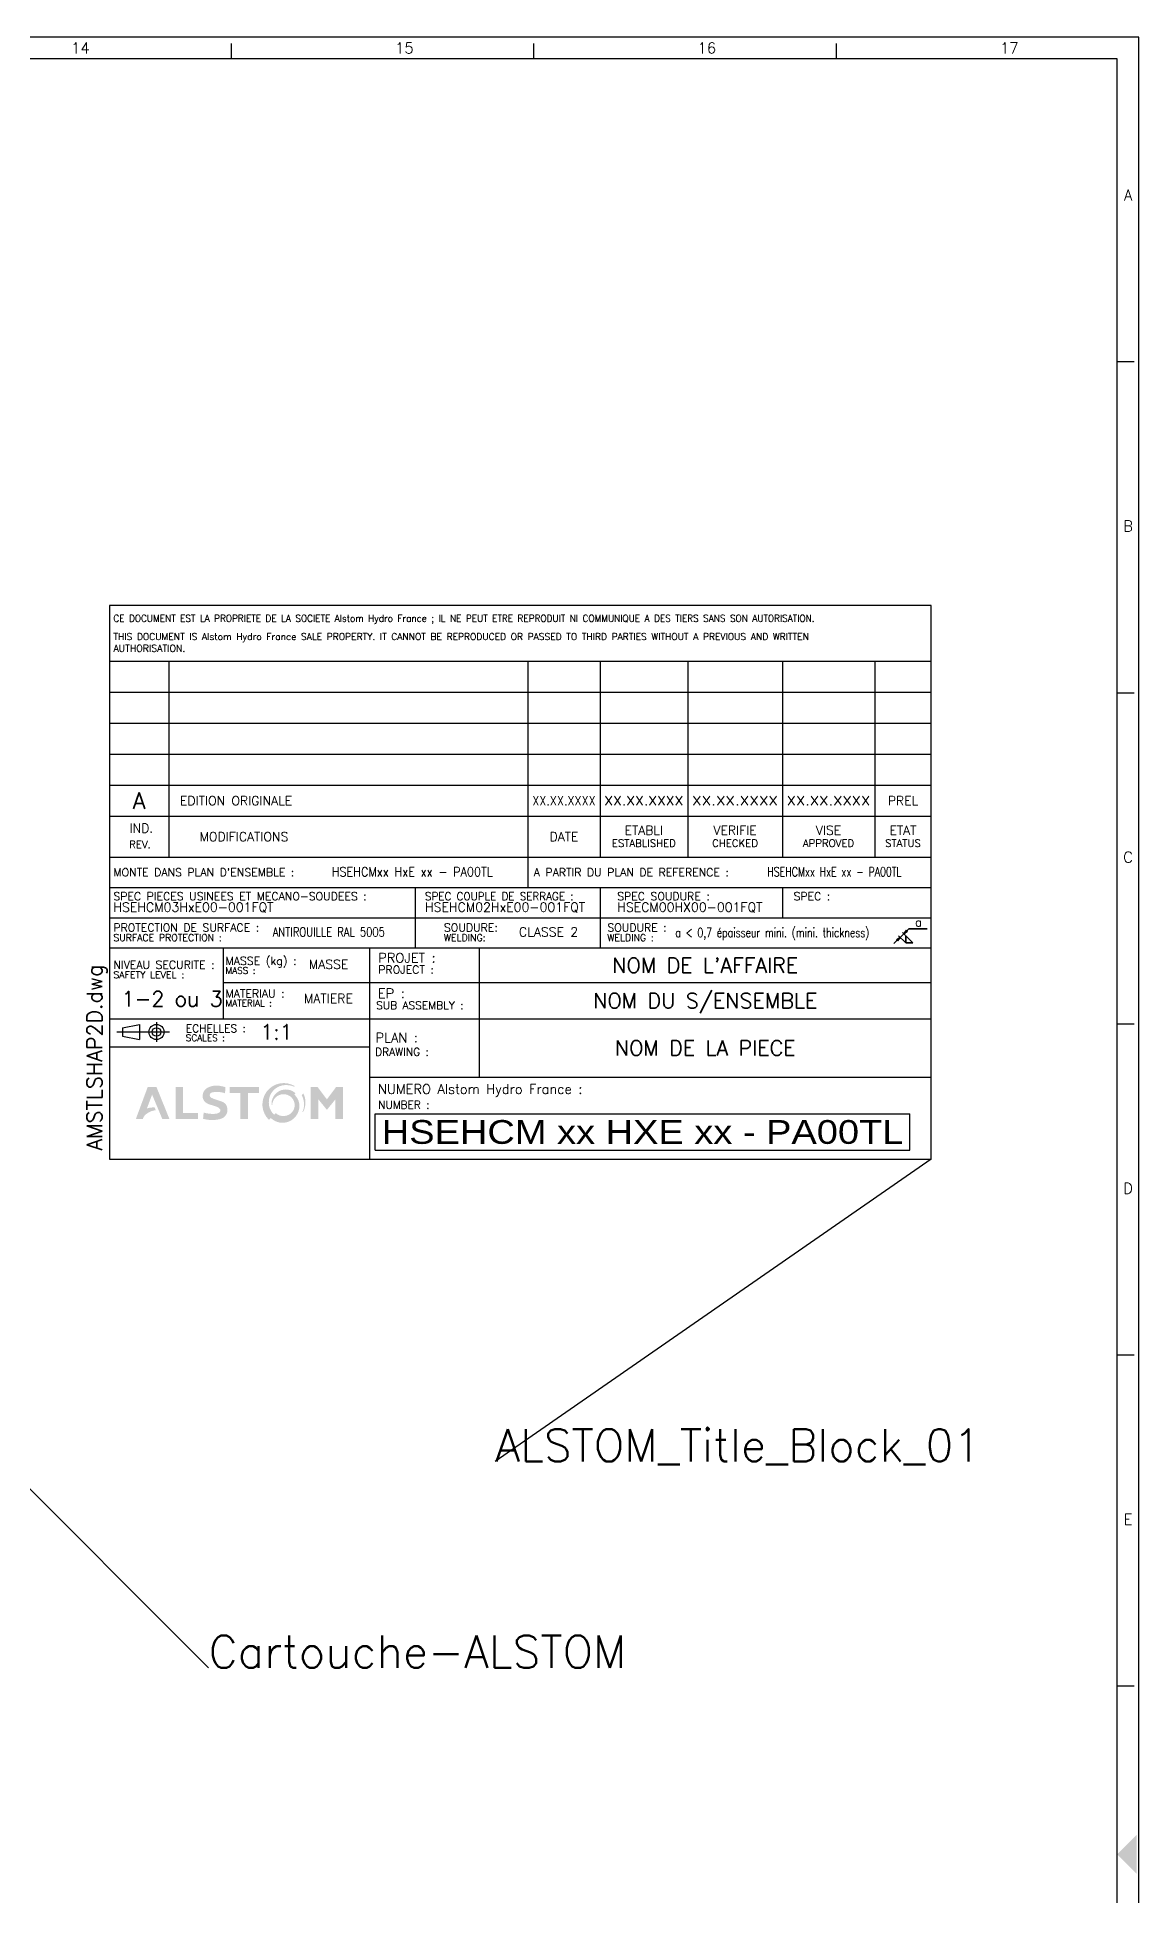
# Paper-space layout 'PRO2012' of a CAD drawing. Header units: millimetres. Extents: x 0 to 2378, y 0 to 1114.
# Drawn here: x 2122.9 to 2378, y 683.8 to 1113.9 of the extents above; entities that cross this region are included whole.
import ezdxf
from ezdxf.enums import TextEntityAlignment as Align

# ---------------------------------------------------------------- set-up
doc = ezdxf.new("R2010")
doc.units = ezdxf.units.MM
for name, color, linetype, lineweight in [('FORT', 7, 'Continuous', 35), ('HACHURES', 1, 'Continuous', 18), ('TEXTE', 3, 'Continuous', 25)]:
    doc.layers.add(name, color=color, linetype=linetype, lineweight=lineweight)
doc.styles.add('ALSTOM-APH', font='arial.ttf')
doc.styles.get("Standard").update_dxf_attribs({"font": 'simplex.shx'})
pattern_1 = [(44.99999999999999, (2.273736754432321e-13, 2.842170943040401e-14), (-2.245064030267288, 2.245064030267288), [])]

# ---------------------------------------------------------------- blocks, each defined once
blk = doc.blocks.new('A0')
at = {"color": 1, "linetype": 'Continuous'}
for p, q in [((-210.0978832672001, 836), (-210.0978832672001, 839.5074235)), ((-140.0625853640001, 836), (-140.0625853640001, 839.5074235)), ((-70.03129268200064, 836), (-70.03129268200064, 839.5074235)), ((-5, 765.9170530162098), (-1.114935435999996, 765.9170530162098)), ((-5, 689.3028983242098), (-1.114935435999996, 689.3028983242098)), ((-5, 612.6847351482099), (-1.114935435999996, 612.6847351482099)), ((-5, 536.0665719722099), (-1.114935435999996, 536.0665719722099)), ((-5, 459.4524172802101), (-1.114935435999996, 459.4524172802101))]:
    blk.add_line(p, q, dxfattribs=at)
at = {"color": 1}
for points in [[(-1189, 0), (0, 0), (0, 841), (-1189, 841)], [(-1184, 5), (-5, 5), (-5, 836), (-1184, 836)]]:
    blk.add_lwpolyline(points, close=True, dxfattribs=at)
blk.add_solid([(-5, 420.5), (-0.4951214473894652, 425.0105930849526), (-0.4951214473894652, 415.9901897414458)], dxfattribs=at)
at = {"color": 3, "linetype": 'Continuous'}
for s, height, width, p in [('14', 2.505302499999971, 0.9991860264379495, (-245.1155322188004, 838.4946643202097)), ('15', 2.505302499999971, 0.9991860264381764, (-170.0717052050004, 838.4946643202097)), ('16', 2.505302499999971, 0.9991860264379495, (-100.0404125230004, 838.4946643202097)), ('17', 2.505302499999971, 0.9991860264379495, (-30.00911984100026, 838.4946643202097)), ('A', 2.505302499999971, 0.9991860264379495, (-2.503263250000145, 804.4746606122101)), ('B', 2.505302500000084, 0.9991860264379042, (-2.503263250000145, 727.8605059202098)), ('C', 2.505302499999971, 0.9991860264379495, (-2.503263250000145, 651.2423427442102)), ('D', 2.505302500000084, 0.9991860264379042, (-2.503263250000145, 574.6241795682099)), ('E', 2.505302499999971, 0.9991860264379495, (-2.503263250000145, 498.0100248762098))]:
    blk.add_text(s, height=height, dxfattribs=dict(at, width=width)).set_placement(p, align=Align.MIDDLE_CENTER)
blk = doc.blocks.new('ALSTOM_Title_Block_01_TEXTES')
at = {"color": 3}
for s, height, p in [('1-2 ou 3', 3.5, (-187.486918224829, 35.37019689876202)), ('EDITION ORIGINALE', 2.10319998860361, (-173.95625944786, 81.91687019814252)), ('1:1', 3.5, (-155.3803691742728, 27.71198068661488)), ('MATIERE', 2.116666666666666, (-145.2684951098881, 36.15666670872268)), ('MASSE', 2.116666666666666, (-144.141565923604, 44.06055135715535)), ('CLASSE 2', 2.120000000000001, (-95.48725905709216, 51.54730413941472))]:
    blk.add_text(s, height=height, dxfattribs=at).set_placement(p)
for s, height, p in [('A', 3.824000056982073, (-183.3910040956491, 82.97290179342333)), ('NOM DU S/ENSEMBLE', 3.5, (-52.33748929205069, 36.6911928105699)), ("NOM DE L'AFFAIRE", 3.5, (-52.33748929205069, 44.88867458052174)), ('NOM DE LA PIECE', 3.5, (-52.33748929205069, 25.74062801114155)), ('PREL', 2.10319998860361, (-6.550727355193658, 82.97290179342333))]:
    blk.add_text(s, height=height, dxfattribs=at).set_placement(p, align=Align.MIDDLE_CENTER)
for s, height, width, p in [('ANTIROUILLE RAL 5005', 2.116666666666666, 0.8, (-152.4959049843432, 51.54143315059808)), ('HSEHCMxx HxE xx - PA00TL', 2.120000000000001, 0.9, (-138.8377018314159, 65.46364977463223)), ('HSEHCMxx HxE xx - PA00TL', 2.120000000000001, 0.75, (-37.96664190692445, 65.46364977463246))]:
    blk.add_text(s, height=height, dxfattribs=dict(at, width=width)).set_placement(p)
at = {"color": 1, "style": 'ALSTOM-APH', "width": 1.145445195355069}
blk.add_text('HSEHCM xx HXE xx - PA00TL', height=5.5, dxfattribs=at).set_placement((-127.2374907500157, 3.565769268308998), (-6.442637762774211, 3.565769268308998), align=Align.FIT)
at = {"color": 3}
for s, width, p, p2 in [('XX.XX.XXXX', 0.8439548644160618, (-92.38572450487254, 81.92290179342332), (-77.70090986403306, 81.92290179342332)), ('X. XXXXXXX', 1.000752096195802, (-75.70090986403306, 81.92290179342332), (-57.38714650364989, 81.92290179342332)), ('X. XXXXXXX', 1.087644368397041, (-55.38714650364989, 81.92290179342332), (-35.48325456198404, 81.92290179342332)), ('X. XXXXXXX', 1.059110439102153, (-33.48325456198404, 81.92290179342332), (-14.10153352641464, 81.92290179342332))]:
    blk.add_text(s, height=2.1, dxfattribs=dict(at, width=width)).set_placement(p, p2, align=Align.FIT)
blk = doc.blocks.new('Symbole soud cartouche')
at = {"layer": 'HACHURES'}
h = blk.add_hatch(dxfattribs=at)
h.set_pattern_fill('ANSI31', color=256, style=0)
h.set_pattern_definition(pattern_1)
h.paths.add_polyline_path([(-7.223580789870539, 4.050365754923206), (-5.72383554302337, 6.13603800072255), (-7.813119782242893, 4.639337928219248)], flags=0)
h = blk.add_hatch(dxfattribs=at)
h.set_pattern_fill('ANSI31', color=256, style=0)
h.set_pattern_definition(pattern_1)
h.paths.add_polyline_path([(-1.476025916304934, 9.641584066844473), (-3.596453672103962, 8.257175548470627), (-2.040173570008164, 10.2549207356208)], flags=0)
for p, q in [((-3.596453672103962, 8.257175548470627), (-0.6265662344922021, 11.05233795054781)), ((-0.6265662344922021, 11.05233795054781), (10.02987130742486, 11.05233795054781)), ((-5.72383554302337, 6.13603800072255), (-9.3505329205218, 2.596314321114988)), ((-5.72383554302337, 6.13603800072255), (-7.813119782242893, 4.639337928219248)), ((-7.813119782242893, 4.639337928219248), (-7.223580789870539, 4.050365754923206)), ((-7.223580789870539, 4.050365754923206), (-5.72383554302337, 6.13603800072255)), ((-2.495237410658092, 3.088067376707812), (-6.63574225472621, 6.996927078632126)), ((-5.72383554302337, 6.13603800072255), (-3.596453672103962, 8.257175548470627)), ((-2.495237410658092, 7.128009635718854), (-4.300861142754229, 8.979461381320306)), ((-3.596453672103962, 8.257175548470627), (-2.040173570008164, 10.2549207356208)), ((-1.476025916304934, 9.641584066844473), (-3.596453672103962, 8.257175548470627)), ((-2.359417734163799, 6.97413228254689), (1.688268256191577, 2.926446292191713)), ((-2.359417734163799, 2.924498572301445), (-2.359417734163799, 6.97413228254689)), ((-2.359417734163799, 2.924498572301445), (1.688268256191577, 2.926446292191713)), ((-2.040173570008164, 10.2549207356208), (-1.476025916304934, 9.641584066844473))]:
    blk.add_line(p, q)
at = {"layer": 'TEXTE'}
blk.add_text('a', height=5, dxfattribs=at).set_placement((2.929486420019657, 12.45786644756737))
blk = doc.blocks.new('ALSTOM_Title_Block_01')
h = blk.add_hatch(color=7)
edge = h.paths.add_edge_path()
edge.add_ellipse((-149.604220680951, 13.10795160624946), major_axis=(-2.681046532918575, 2.681046532918574), ratio=0.9999999999999765, start_angle=43.78112476486962, end_angle=92.79134871900101, ccw=False)
edge.add_ellipse((-149.4779833516753, 13.24615904952016), major_axis=(-2.770002138314809, 2.770002138314809), ratio=0.9999999999999815, start_angle=-47.019663399944875, end_angle=45.84181807815253, ccw=False)
edge.add_ellipse((-149.3272955629483, 12.44176256817396), major_axis=(3.337087544657107, 3.337087544657107), ratio=0.9999999999999061, start_angle=22.453402300032906, end_angle=45.153333570211714, ccw=False)
edge.add_line((-147.5177313869401, 16.80040731790034), (-147.3877927715783, 16.93034593326216))
edge.add_ellipse((-149.9295443137351, 12.68173231345786), major_axis=(-3.500801236320261, 3.500801236320261), ratio=0.9999999999999671, start_angle=-75.89015659490217, end_angle=91.3113365998427)
edge.add_line((-153.3493123554806, 9.10173159654508), (-152.9164719824075, 9.534571969618128))
edge.add_ellipse((-150.2102127637602, 12.32607133033102), major_axis=(2.749209671830636, 2.749209671830635), ratio=0.9999999999999943, start_angle=180.8882727431392, end_angle=315.0298120551263)
edge.add_ellipse((-149.7604899219735, 12.37651965529444), major_axis=(2.431448353408812, 2.431448353408811), ratio=0.9999999999999104, start_angle=314.1930815552622, end_angle=363.7026025326307)
edge.add_line((-147.491133952115, 14.95990999991065), (-147.1934006296256, 15.25764332240013))
edge.add_ellipse((-149.4548426855729, 12.82926503367011), major_axis=(2.34639524436773, 2.346395244367729), ratio=0.9999999999999784, start_angle=2.038607948545208, end_angle=140.1605217164494)
edge.add_line((-152.7596962840694, 12.53079564145695), (-152.5933634333138, 12.51669941799673))
edge.add_ellipse((-150.0588422717744, 12.50485481752139), major_axis=(-1.792196670688161, 1.79219667068816), ratio=0.9999999999999836, start_angle=-44.46387725276509, end_angle=44.73224106899602, ccw=False)
edge.add_ellipse((-149.9202483105687, 12.53079564145695), major_axis=(1.777484446745815, 1.777484446745814), ratio=0.9999999999997633, start_angle=229.4016769405815, end_angle=408.7021024188816, ccw=False)
edge.add_ellipse((-150.0739649457452, 12.51990682479152), major_axis=(1.781485198734621, 1.78148519873462), ratio=0.9999999999999921, start_angle=182.2974158054855, end_angle=232.90835786056522, ccw=False)
edge.add_line((-151.7826042848154, 10.66843966721024), (-152.1515219897862, 10.29952196223933))
edge = h.paths.add_edge_path()
edge.add_ellipse((-149.6081875546742, 13.15240816579526), major_axis=(3.323742860395333, 3.323742860395331), ratio=0.999999999999989, start_angle=287.207458059036, end_angle=340.882859433219)
edge.add_line((-145.3792181604881, 15.2043221666965), (-145.7564283708321, 14.82711195635262))
edge.add_ellipse((-150.946307888374, 12.36871683987587), major_axis=(4.060699198125773, 4.060699198125771), ratio=0.9999999999999493, start_angle=318.47793258841875, end_angle=340.34645667331336, ccw=False)
edge.add_ellipse((-149.4366219238885, 12.75668083074926), major_axis=(2.985842396529901, 2.9858423965299), ratio=0.9999999999999596, start_angle=314.4628246971468, end_angle=314.9999999999988, ccw=False)
edge.add_ellipse((-149.4366219238885, 12.75668083074926), major_axis=(2.985842396529901, 2.9858423965299), ratio=0.9999999999999596, start_angle=289.8289405647675, end_angle=314.4628246971468, ccw=False)
edge.add_line((-145.6149745419528, 10.96070730032838), (-145.4499450749277, 10.96070730032838))
h = blk.add_hatch(color=7)
edge = h.paths.add_edge_path()
edge.add_line((-179.3988640058716, 16.68958736992533), (-181.4499445246161, 16.68958736992533))
edge.add_line((-181.4499445246162, 16.68958736992533), (-184.1847185496089, 9.310412630074282))
edge.add_line((-184.1847185496088, 9.310412630074296), (-182.5344238793542, 9.310412630074296))
edge.add_line((-182.5344238793542, 9.310412630074296), (-182.5309847102702, 9.367052909715838))
edge.add_line((-182.5309847102703, 9.367052909715838), (-182.518175180214, 9.445124002548454))
edge.add_line((-182.518175180214, 9.445124002548454), (-182.4971945380166, 9.525419589340984))
edge.add_line((-182.4971945380166, 9.525419589340984), (-182.4681287200106, 9.607610780817438))
edge.add_line((-182.4681287200106, 9.607610780817424), (-182.4310967792604, 9.691360923344746))
edge.add_line((-182.4310967792604, 9.691360923344746), (-182.3862503979286, 9.776326977847432))
edge.add_line((-182.3862503979286, 9.776326977847432), (-182.3337732659801, 9.862160924906618))
edge.add_line((-182.3337732659801, 9.862160924906618), (-182.2738803288018, 9.948511190221382))
edge.add_line((-182.2738803288018, 9.948511190221382), (-182.2068169067818, 10.03502408466569))
edge.add_line((-182.2068169067818, 10.03502408466569), (-182.132857690487, 10.12134525298514))
edge.add_line((-182.132857690487, 10.12134525298514), (-182.052305615529, 10.20712112523573))
edge.add_line((-182.052305615529, 10.20712112523573), (-181.9654906217553, 10.29200036499061))
edge.add_line((-181.9654906217553, 10.29200036499061), (-181.8727683018058, 10.37563530842277))
edge.add_line((-181.8727683018058, 10.37563530842277), (-181.7745184446383, 10.45768338830558))
edge.add_line((-181.7745184446383, 10.45768338830557), (-181.6711434798892, 10.53780853718989))
edge.add_line((-181.6711434798892, 10.5378085371899), (-181.5900929125473, 10.59620907076582))
edge.add_line((-181.5900929125474, 10.59620907076581), (-181.5349757224242, 10.63451336930616))
edge.add_line((-181.5349757224242, 10.63451336930616), (-181.4788222807274, 10.67215569248447))
edge.add_line((-181.4788222807274, 10.67215569248447), (-181.4216901030514, 10.70909748486147))
edge.add_line((-181.4216901030514, 10.70909748486146), (-181.363637707471, 10.74530090852092))
edge.add_line((-181.363637707471, 10.74530090852093), (-181.3047245546081, 10.78072888182173))
edge.add_line((-181.3047245546082, 10.78072888182172), (-181.2450109867108, 10.81534511739088))
edge.add_line((-181.2450109867108, 10.81534511739088), (-181.1845581658696, 10.84911415927746))
edge.add_line((-181.1845581658696, 10.84911415927746), (-181.1234280113549, 10.88200141927865))
edge.add_line((-181.1234280113549, 10.88200141927865), (-181.0616831361993, 10.91397321236437))
edge.add_line((-181.0616831361993, 10.91397321236438), (-180.9993867830719, 10.94499679117695))
edge.add_line((-180.9993867830719, 10.94499679117695), (-180.9366027594936, 10.97504037957579))
edge.add_line((-180.9366027594936, 10.97504037957579), (-180.8733953724929, 11.00407320517998))
edge.add_line((-180.8733953724929, 11.00407320517998), (-180.8098293627216, 11.032065530895))
edge.add_line((-180.8098293627216, 11.032065530895), (-180.7459698381566, 11.05898868536458))
edge.add_line((-180.7459698381566, 11.05898868536458), (-180.68188220742, 11.08481509233553))
edge.add_line((-180.68188220742, 11.08481509233553), (-180.6176321127596, 11.10951829891184))
edge.add_line((-180.6176321127596, 11.10951829891184), (-180.5532853628346, 11.1330730026425))
edge.add_line((-180.5532853628346, 11.1330730026425), (-180.4889078652959, 11.1554550774416))
edge.add_line((-180.4889078652959, 11.1554550774416), (-180.4245655593086, 11.17664159829079))
edge.add_line((-180.4245655593086, 11.17664159829079), (-180.360324347967, 11.19661086473546))
edge.add_line((-180.360324347967, 11.19661086473546), (-180.2962500308385, 11.21534242309704))
edge.add_line((-180.2962500308385, 11.21534242309704), (-180.2004709833951, 11.24155889653329))
edge.add_line((-180.2004709833951, 11.24155889653329), (-180.0740768451973, 11.27138350814855))
edge.add_line((-180.0740768451973, 11.27138350814856), (-179.9495225775006, 11.29595228776975))
edge.add_line((-179.9495225775006, 11.29595228776974), (-179.8273183523323, 11.31516460212003))
edge.add_line((-179.8273183523323, 11.31516460212003), (-179.7079647159931, 11.3289417579068))
edge.add_line((-179.7079647159932, 11.32894175790682), (-179.6209615117947, 11.33515540204242))
edge.add_line((-179.6209615117947, 11.33515540204242), (-179.5638934728972, 11.33791751067268))
edge.add_line((-179.5638934728972, 11.33791751067268), (-179.8316382021575, 11.97730790890634))
edge.add_ellipse((-180.1890816879927, 7.781730751970883), major_axis=(-2.977468179961473, 2.977468179961472), ratio=0.9999999999999316, start_angle=-49.86957275872968, end_angle=-25.00547434265059)
edge.add_line((-181.6288737949656, 11.73870335916244), (-180.4244042652439, 14.96856578523153))
edge.add_line((-180.4244042652439, 14.96856578523153), (-178.0550526315217, 9.310412630074296))
edge.add_line((-178.0550526315217, 9.310412630074296), (-176.4047579612675, 9.310412630074296))
edge.add_line((-176.4047579612675, 9.310412630074296), (-179.3988640058716, 16.68958736992535))
h.paths.add_polyline_path([(-173.2691980877845, 16.68958736992533), (-174.9902196724782, 16.68958736992533), (-174.9902196724782, 9.310412630074296), (-169.8035792802506, 9.310412630074296), (-169.8035792802506, 10.72495091886363), (-173.2691980877845, 10.72495091886363)])
edge = h.paths.add_edge_path()
edge.add_ellipse((-165.1891613030878, 11.45946060381671), major_axis=(-1.57254562579271, 1.57254562579271), ratio=0.99999999999998, start_angle=158.2732417761648, end_angle=227.0318712249512)
edge.add_ellipse((-164.8929042004132, 11.54386431121156), major_axis=(1.362077157557415, 1.362077157557415), ratio=0.9999999999999687, start_angle=314.8348027822394, end_angle=392.484813725942)
edge.add_ellipse((-151.6385500883799, 53.11394830625336), major_axis=(29.49618790073758, 29.49618790073757), ratio=0.9999999999962846, start_angle=205.3668693813703, end_angle=207.0770641739072, ccw=False)
edge.add_ellipse((-164.1391237267769, 19.28915160881557), major_axis=(-4.009426501363675, 4.009426501363675), ratio=0.9999999999999631, start_angle=108.5127425568462, end_angle=119.50155069692451, ccw=False)
edge.add_ellipse((-166.4084346745757, 14.82162564775224), major_axis=(0.4671276740217334, 0.4671276740217332), ratio=0.9999999999997711, start_angle=53.22909150859499, end_angle=201.8623108659081, ccw=False)
edge.add_ellipse((-165.396191941782, 9.76502579456968), major_axis=(-4.113019274753879, 4.113019274753877), ratio=0.9999999999999593, start_angle=-63.68779996518879, end_angle=-34.03088818260062, ccw=False)
edge.add_line((-163.5324595332845, 15.27504908113644), (-163.4381569806976, 16.68958736994161))
edge.add_line((-163.4381569806976, 16.68958736994161), (-163.6172076725969, 16.73885699793037))
edge.add_line((-163.6172076725968, 16.73885699793037), (-163.7849609733937, 16.78287574096272))
edge.add_line((-163.7849609733937, 16.78287574096272), (-163.9427141476942, 16.82218358007059))
edge.add_line((-163.9427141476942, 16.82218358007059), (-164.0915828534002, 16.85724098207159))
edge.add_line((-164.0915828534002, 16.85724098207159), (-164.2779043661204, 16.89804602189093))
edge.add_line((-164.2779043661204, 16.89804602189093), (-164.4520850511271, 16.93277592199544))
edge.add_line((-164.4520850511271, 16.93277592199544), (-164.6157626872749, 16.96207723930154))
edge.add_line((-164.6157626872749, 16.96207723930152), (-164.7703244405697, 16.98648383055095))
edge.add_line((-164.7703244405697, 16.98648383055095), (-164.9169558376527, 17.00643757671665))
edge.add_line((-164.9169558376527, 17.00643757671665), (-165.0566790035228, 17.02230440812856))
edge.add_line((-165.0566790035228, 17.02230440812856), (-165.1903828552022, 17.0343867865146))
edge.add_line((-165.1903828552022, 17.0343867865146), (-165.3188472054737, 17.04293347963016))
edge.add_line((-165.3188472054737, 17.04293347963018), (-165.4427622140553, 17.04814723897429))
edge.add_line((-165.4427622140553, 17.04814723897429), (-165.562744257291, 17.05019083058879))
edge.add_line((-165.5627442572911, 17.05019083058879), (-165.6793490244744, 17.04919175275357))
edge.add_line((-165.6793490244744, 17.04919175275356), (-165.7930824583578, 17.04524588901701))
edge.add_line((-165.7930824583578, 17.04524588901701), (-165.9044100181816, 17.03842028119455))
edge.add_line((-165.9044100181816, 17.03842028119455), (-166.0137646414373, 17.02875515833314))
edge.add_line((-166.0137646414373, 17.02875515833314), (-166.1215537050695, 17.01626531971682))
edge.add_line((-166.1215537050695, 17.01626531971682), (-166.2281652319255, 17.0009409394852))
edge.add_line((-166.2281652319255, 17.0009409394852), (-166.3339735482787, 16.98274783497976))
edge.add_line((-166.3339735482787, 16.98274783497976), (-166.439344570506, 16.96162721862487))
edge.add_line((-166.439344570506, 16.96162721862487), (-166.5446408807596, 16.93749493251622))
edge.add_line((-166.5446408807596, 16.93749493251622), (-166.6502267420162, 16.91024014448556))
edge.add_line((-166.6502267420162, 16.91024014448556), (-166.7564732007237, 16.87972346304069))
edge.add_line((-166.7564732007237, 16.8797234630407), (-166.8637634308578, 16.84577440482727))
edge.add_line((-166.8637634308578, 16.84577440482727), (-166.972498486889, 16.80818812051085))
edge.add_line((-166.972498486889, 16.80818812051085), (-167.0831036560092, 16.76672125135856))
edge.add_line((-167.0831036560092, 16.76672125135856), (-167.1960356339773, 16.72108674678877))
edge.add_line((-167.1960356339773, 16.72108674678877), (-167.3117907971462, 16.67094741939889))
edge.add_line((-167.3117907971462, 16.67094741939889), (-167.4309149099151, 16.61590794394289))
edge.add_line((-167.4309149099151, 16.6159079439429), (-167.5540146984259, 16.55550491400979))
edge.add_line((-167.5540146984259, 16.55550491400979), (-167.6817718471149, 16.48919444564729))
edge.add_ellipse((-166.6483213406847, 14.69419276301059), major_axis=(-1.464590555398964, 1.464590555398964), ratio=0.9999999999999346, start_angle=-15.06933466597361, end_angle=46.21442185963544)
edge.add_line((-168.7190999255155, 14.6502946701923), (-168.7187089424677, 14.60143170473562))
edge.add_line((-168.7187089424677, 14.6014317047356), (-168.7173724426247, 14.55319823984019))
edge.add_line((-168.7173724426247, 14.55319823984019), (-168.7150937489014, 14.50558605018074))
edge.add_line((-168.7150937489015, 14.50558605018074), (-168.7118758798513, 14.45858713274492))
edge.add_line((-168.7118758798513, 14.45858713274492), (-168.7077215526469, 14.41219370186829))
edge.add_line((-168.7077215526469, 14.41219370186829), (-168.7026331858203, 14.36639818439622))
edge.add_line((-168.7026331858204, 14.36639818439622), (-168.6966129017582, 14.32119321500382))
edge.add_line((-168.6966129017582, 14.32119321500382), (-168.6896625289683, 14.27657163173605))
edge.add_line((-168.6896625289684, 14.27657163173606), (-168.6817836041145, 14.23252647170919))
edge.add_line((-168.6817836041145, 14.23252647170919), (-168.6729773738158, 14.18905096694152))
edge.add_line((-168.6729773738157, 14.18905096694152), (-168.6632447962344, 14.14613854041471))
edge.add_line((-168.6632447962344, 14.14613854041471), (-168.6525865424288, 14.10378280223189))
edge.add_line((-168.6525865424288, 14.10378280223189), (-168.6410029974904, 14.06197754594892))
edge.add_line((-168.6410029974903, 14.06197754594892), (-168.6284942614733, 14.02071674509256))
edge.add_line((-168.6284942614733, 14.02071674509256), (-168.6150601500887, 13.97999454974955))
edge.add_line((-168.6150601500887, 13.97999454974955), (-168.6007001951995, 13.93980528335533))
edge.add_line((-168.6007001951995, 13.93980528335533), (-168.5854136450949, 13.90014343959442))
edge.add_line((-168.5854136450949, 13.90014343959442), (-168.5691994645651, 13.86100367946679))
edge.add_line((-168.5691994645651, 13.86100367946679), (-168.5520563347281, 13.82238082839559))
edge.add_line((-168.5520563347281, 13.82238082839559), (-168.5339826526951, 13.7842698735857))
edge.add_line((-168.5339826526951, 13.78426987358571), (-168.5149765309818, 13.74666596140966))
edge.add_line((-168.5149765309818, 13.74666596140965), (-168.4950357967347, 13.70956439496724))
edge.add_line((-168.4950357967347, 13.70956439496726), (-168.47415799072, 13.67296063172189))
edge.add_line((-168.47415799072, 13.67296063172189), (-168.4523403661181, 13.6368502812891))
edge.add_line((-168.4523403661181, 13.6368502812891), (-168.4295798871049, 13.60122910333796))
edge.add_line((-168.4295798871049, 13.60122910333796), (-168.4058732271837, 13.56609300555343))
edge.add_line((-168.4058732271837, 13.56609300555343), (-168.3812167673449, 13.53143804178288))
edge.add_line((-168.3812167673449, 13.53143804178288), (-168.3556065939709, 13.49726041023436))
edge.add_line((-168.3556065939709, 13.49726041023436), (-168.3290384965279, 13.46355645179874))
edge.add_line((-168.3290384965279, 13.46355645179874), (-168.3015079650336, 13.43032264848037))
edge.add_line((-168.3015079650336, 13.43032264848038), (-168.2730101872913, 13.39755562192188))
edge.add_line((-168.2730101872913, 13.39755562192187), (-168.2435400458931, 13.36525213203525))
edge.add_line((-168.2435400458931, 13.36525213203525), (-168.2130921149959, 13.33340907574284))
edge.add_line((-168.2130921149959, 13.33340907574284), (-168.1816606568183, 13.30202348577723))
edge.add_line((-168.1816606568183, 13.30202348577723), (-168.1492396179659, 13.27109252965563))
edge.add_line((-168.1492396179659, 13.27109252965563), (-168.1158226254203, 13.24061350866455))
edge.add_line((-168.1158226254203, 13.24061350866455), (-168.0814029823409, 13.21058385700978))
edge.add_line((-168.0814029823409, 13.21058385700978), (-168.0459736635532, 13.1810011410125))
edge.add_line((-168.0459736635532, 13.18100114101252), (-168.0095273108187, 13.15186305844792))
edge.add_line((-168.0095273108187, 13.1518630584479), (-167.9720562278092, 13.12316743795415))
edge.add_line((-167.9720562278092, 13.12316743795417), (-167.9335523747802, 13.09491223852814))
edge.add_line((-167.9335523747803, 13.09491223852814), (-167.894007362977, 13.06709554912965))
edge.add_line((-167.894007362977, 13.06709554912965), (-167.811758527435, 13.01277070444371))
edge.add_line((-167.811758527435, 13.0127707044437), (-167.7252353997179, 12.96018020606652))
edge.add_line((-167.7252353997179, 12.96018020606652), (-167.6343576650304, 12.90931342661736))
edge.add_line((-167.6343576650304, 12.90931342661736), (-167.5390387805382, 12.86016181365949))
edge.add_line((-167.5390387805382, 12.86016181365949), (-167.4391857180997, 12.81271890064085))
edge.add_line((-167.4391857180997, 12.81271890064085), (-167.3346986828623, 12.76698032441675))
edge.add_line((-167.3346986828623, 12.76698032441675), (-167.2254708060933, 12.72294384958818))
edge.add_line((-167.2254708060933, 12.72294384958818), (-167.1113878103619, 12.68060939990306))
edge.add_line((-167.1113878103619, 12.68060939990306), (-166.9923276449367, 12.63997909699387))
edge.add_line((-166.9923276449367, 12.63997909699387), (-166.8681600891699, 12.60105730683614))
edge.add_line((-166.86816008917, 12.60105730683614), (-166.7387463223563, 12.56385069462488))
edge.add_line((-166.7387463223562, 12.56385069462488), (-166.4485271724334, 12.47810946131928))
edge.add_line((-166.4485271724334, 12.47810946131928), (-166.1908065315371, 12.40014815377693))
edge.add_line((-166.1908065315371, 12.40014815377691), (-166.0034215408331, 12.34170094099784))
edge.add_line((-166.0034215408331, 12.34170094099785), (-165.8601123490328, 12.29543001208758))
edge.add_line((-165.8601123490328, 12.29543001208758), (-165.7462118759237, 12.25722795400169))
edge.add_line((-165.7462118759237, 12.25722795400171), (-165.6361448590255, 12.21860523099399))
edge.add_line((-165.6361448590256, 12.21860523099397), (-165.5463810634128, 12.18538878204662))
edge.add_line((-165.5463810634127, 12.18538878204663), (-165.4710180565199, 12.15589061255419))
edge.add_line((-165.4710180565199, 12.15589061255419), (-165.4061770807845, 12.12898153517))
edge.add_line((-165.4061770807844, 12.12898153517), (-165.3315991840582, 12.09578314606036))
edge.add_line((-165.3315991840582, 12.09578314606037), (-165.2667391685819, 12.06443243948803))
edge.add_line((-165.2667391685819, 12.06443243948803), (-165.1810231610694, 12.01940889974844))
edge.add_line((-165.1810231610694, 12.01940889974843), (-165.0799215688801, 11.95679034447313))
edge.add_line((-165.0799215688801, 11.95679034447313), (-164.9830819874704, 11.88657418985728))
edge.add_line((-164.9830819874704, 11.88657418985728), (-164.9076657284401, 11.82333869437673))
edge.add_line((-164.9076657284401, 11.82333869437674), (-164.8526952695519, 11.77406681644136))
edge.add_ellipse((-165.2210522437604, 11.29447281560768), major_axis=(-0.4276080366844366, 0.4276080366844365), ratio=0.9999999999999981, start_angle=154.6472953433752, end_angle=277.47357465033076, ccw=False)
edge.add_line((-165.017724730279, 10.72495092173956), (-165.0809972720609, 10.69588153709707))
edge.add_line((-165.0809972720609, 10.69588153709707), (-165.1485819484555, 10.66863732882148))
edge.add_line((-165.1485819484555, 10.66863732882148), (-165.2203761527965, 10.64325965856247))
edge.add_line((-165.2203761527965, 10.64325965856247), (-165.2962708809199, 10.61978705689178))
edge.add_line((-165.2962708809199, 10.61978705689178), (-165.3761509029009, 10.59825516193838))
edge.add_line((-165.3761509029009, 10.59825516193837), (-165.4598949379944, 10.57869666528394))
edge.add_line((-165.4598949379945, 10.57869666528394), (-165.5473758387798, 10.56114126232588))
edge.add_line((-165.5473758387797, 10.56114126232589), (-165.6384607841961, 10.54561560719388))
edge.add_line((-165.6384607841961, 10.54561560719388), (-165.7330114812178, 10.53214327227732))
edge.add_line((-165.7330114812178, 10.53214327227734), (-165.8308843748151, 10.5207447124379))
edge.add_line((-165.8308843748151, 10.5207447124379), (-165.931930865917, 10.51143723395269))
edge.add_line((-165.931930865917, 10.51143723395269), (-166.0359975370048, 10.5042349682404))
edge.add_line((-166.0359975370048, 10.5042349682404), (-166.1429263850862, 10.4991488504012))
edge.add_line((-166.1429263850862, 10.4991488504012), (-166.2525550615468, 10.49618660261918))
edge.add_line((-166.2525550615468, 10.49618660261918), (-166.3647171186764, 10.49535272243391))
edge.add_line((-166.3647171186764, 10.49535272243391), (-166.4792422623373, 10.49664847591482))
edge.add_line((-166.4792422623373, 10.49664847591482), (-166.5959566105904, 10.50007189573671))
edge.add_line((-166.5959566105904, 10.50007189573671), (-166.7146829576262, 10.50561778416855))
edge.add_line((-166.7146829576262, 10.50561778416855), (-166.8352410428613, 10.51327772096347))
edge.add_line((-166.8352410428613, 10.51327772096347), (-166.9574478245999, 10.52304007614437))
edge.add_line((-166.9574478245999, 10.52304007614437), (-167.0811177579527, 10.53489002766064))
edge.add_line((-167.0811177579527, 10.53489002766064), (-167.206063076552, 10.54880958389256))
edge.add_line((-167.206063076552, 10.54880958389256), (-167.3320940776333, 10.5647776109689))
edge.add_line((-167.3320940776333, 10.5647776109689), (-167.4590194100507, 10.58276986485258))
edge.add_line((-167.4590194100507, 10.58276986485258), (-167.5866463647956, 10.60275902814855))
edge.add_line((-167.5866463647956, 10.60275902814855), (-167.7147811676299, 10.62471475158729))
edge.add_line((-167.7147811676298, 10.62471475158729), (-167.8432292732222, 10.64860370009201))
edge.add_line((-167.8432292732223, 10.64860370009201), (-167.9717956605621, 10.67438960339734))
edge.add_line((-167.9717956605621, 10.67438960339734), (-168.1002851290693, 10.70203331112005))
edge.add_line((-168.1002851290693, 10.70203331112005), (-168.2285025949481, 10.73149285219863))
edge.add_line((-168.2285025949481, 10.73149285219863), (-168.3562533873594, 10.76272349861158))
edge.add_line((-168.3562533873595, 10.76272349861158), (-168.4833435440474, 10.79567783330161))
edge.add_line((-168.4833435440474, 10.79567783330161), (-168.6247973729262, 9.3811395445138))
edge.add_ellipse((-166.5249680320428, 16.39449031461039), major_axis=(-5.176696450693716, 5.176696450693714), ratio=0.999999999999991, start_angle=118.3320591128124, end_angle=152.6071949265679)
h.paths.add_polyline_path([(-158.1807896740316, 15.34577599557541), (-155.6581963923573, 15.34577599557541), (-155.6581963923573, 16.68958736992533), (-162.4244045403996, 16.68958736992533), (-162.4244045403996, 15.34577599557541), (-159.9961138113113, 15.34577599557541), (-159.9961138113113, 9.310412630074296), (-158.1807896740316, 9.310412630074296)])
h.paths.add_polyline_path([(-141.9135993529542, 13.86051079234656), (-139.9450335677225, 11.4322200632583), (-137.9764677824906, 13.86051079234667), (-137.9764677824906, 9.310412630074296), (-136.1847192833575, 9.310412630074296), (-136.1847192833575, 16.68958736992533), (-137.8350139536117, 16.68958736992533), (-139.9450335677225, 13.86051079234667), (-142.0786288199797, 16.68958736992533), (-143.7289234902339, 16.68958736992533), (-143.7289234902339, 9.310412630074296), (-141.9135993529542, 9.310412630074296)])
at = {"color": 1}
for p, q in [((-190.2705209365922, 128.148499465613), (-190.2705209365922, 0)), ((0, 128.148499465613), (-190.2705209365922, 128.148499465613)), ((0, 0), (0, 128.148499465613)), ((-190.2706163099909, 115.2378995947648), (7.881602732595638e-05, 115.2378995947648)), ((-176.511487254706, 115.2378995947648), (-176.511487254706, 69.89496353990343)), ((-93.38572450487254, 115.2378995947648), (-93.38572450487254, 69.89496353990343)), ((-76.70090986403306, 115.2378995947648), (-76.70090986403306, 69.89496353990343)), ((-56.38714650364989, 115.2378995947648), (-56.38714650364989, 69.89496353990343)), ((-34.48325456198404, 115.2378995947648), (-34.48325456198404, 69.89496353990343)), ((-13.10153352641464, 115.2378995947648), (-13.10153352641464, 69.89496353990343)), ((-190.2706163099909, 108.0679000833556), (7.881602732595638e-05, 108.0679000833556)), ((-190.2706163099909, 100.8979005719464), (7.881602732595638e-05, 100.8979005719464)), ((-190.2706163099909, 100.8979005719464), (7.881602732595638e-05, 100.8979005719464)), ((-190.2706163099909, 93.72790106053709), (7.881602732595638e-05, 93.72790106053709)), ((-190.2706163099909, 86.557901549128), (7.881602732595638e-05, 86.557901549128)), ((-190.2706163099909, 79.38790203771863), (7.881602732595638e-05, 79.38790203771863)), ((-190.2705209365922, 69.89496353990343), (0, 69.89496353990354)), ((-93.38551149984323, 69.89496353990343), (-93.38551149984323, 62.89496353990343)), ((-190.2705209365922, 62.89496353990354), (0, 62.8975261609619)), ((-119.5104825084875, 62.89496353990343), (-119.5104825084875, 48.89496353990349)), ((-76.69509544153766, 62.82260495681713), (-76.69509544153766, 48.82260495681705)), ((-34.4832434505372, 62.89706173018517), (-34.4832434505372, 55.89496353990354)), ((-190.2705209365922, 55.89496353990354), (0, 55.89496353990354)), ((-190.2705209365922, 48.89496353990349), (0, 48.89496353990349)), ((-163.9683599009829, 48.83345194278), (-163.9683599009829, 32.43848840287633)), ((-130.098916896374, 48.89496353990349), (-130.098916896374, 0)), ((-104.6749785841014, 48.89496353990349), (-104.6749785841014, 18.98125602228329)), ((-163.9683599009829, 40.88238562113999), (0, 40.88238562113999)), ((-190.2705209365922, 32.49999999999982), (0, 32.49999999999982)), ((-190.2705209365922, 25.9999999999998), (-130.098916896374, 25.9999999999998)), ((-130.098916896374, 18.98125602228329), (0, 18.98125602228329)), ((-190.2705209365922, 0), (0, 0))]:
    blk.add_line(p, q, dxfattribs=at)
for p, q in [((-187.31011046208, 30.44999999999963), (-183.31011046208, 31.19999999999966)), ((-187.31011046208, 30.44999999999963), (-187.31011046208, 28.45000000000032)), ((-183.31011046208, 31.19999999999966), (-183.31011046208, 27.70000000000029)), ((-187.31011046208, 28.45000000000032), (-183.31011046208, 27.70000000000029)), ((-128.7374907500157, 10.52727324131963), (-4.942637762774211, 10.52727324131963)), ((-128.7374907500157, 2.065769268308983), (-128.7374907500157, 10.52727324131963)), ((-4.942637762774211, 2.065769268308983), (-4.942637762774211, 10.52727324131963)), ((-128.7374907500157, 2.065769268308983), (-4.942637762774211, 2.065769268308983))]:
    blk.add_line(p, q)
at = {"color": 2}
for p, q in [((-179.41011046208, 31.70000000000029), (-179.41011046208, 27.20000000000012)), ((-188.6101104620802, 29.44999999999975), (-176.3601104620798, 29.44999999999975))]:
    blk.add_line(p, q, dxfattribs=at)
for radius in [1.749999999999368, 0.9999999999998073]:
    blk.add_circle((-179.41011046208, 29.44999999999975), radius)
at = {"xscale": 1e-09, "yscale": 1e-09, "zscale": 1e-09}
blk.add_blockref('ALSTOM_Title_Block_01_TEXTES', (-163.9683599009829, 32.49999999999982), dxfattribs=at)
at = {"layer": 'FORT', "xscale": 0.4000000000000001, "yscale": 0.4000000000000001, "zscale": 0.4000000000000001}
blk.add_blockref('Symbole soud cartouche', (-4.93813052470432, 48.89496353990349), dxfattribs=at)
at = {"color": 3}
for s, height, width, p in [('CE DOCUMENT EST LA PROPRIETE DE LA SOCIETE Alstom Hydro France ; IL NE PEUT ETRE REPRODUIT NI COMMUNIQUE A DES TIERS SANS SON AUTORISATION.', 1.5875, 0.95, (-189.3898727888879, 124.4059752189611)), ('THIS DOCUMENT IS Alstom Hydro France SALE PROPERTY. IT CANNOT BE REPRODUCED OR PASSED TO THIRD PARTIES WITHOUT A PREVIOUS AND WRITTEN', 1.5875, 0.975, (-189.3898727888879, 120.1662536068085)), ('SPEC COUPLE DE SERRAGE :', 1.852083333333333, 0.95, (-117.232078103234, 59.9389649053157)), ('a < 0,7 épaisseur mini. (mini. thickness)', 2.116666666666666, 0.75, (-59.25135214911734, 51.4054211516429))]:
    blk.add_text(s, height=height, dxfattribs=dict(at, width=width)).set_placement(p)
for s, height, p in [('AUTHORISATION.', 1.5875, (-189.3898727888879, 117.4341975880315)), ('IND.', 2.10319998860361, (-185.6675781809417, 75.57176039369604)), ('REV.', 1.720800068378463, (-185.7265366814843, 71.983958593906)), ('MODIFICATIONS', 2.10319998860361, (-169.4316681439628, 73.6178974846042)), ("MONTE DANS PLAN D'ENSEMBLE :", 1.852083333333333, (-189.3898727888879, 65.479780091266)), ('A PARTIR DU PLAN DE REFERENCE :', 1.852083333333333, (-92.03270916353222, 65.47978009126622)), ('SPEC PIECES USINEES ET MECANO-SOUDEES :', 1.852083333333333, (-189.3898727888877, 59.93896490531593)), ('SPEC SOUDURE :', 1.852083333333333, (-72.71662322162501, 59.93896490531593)), ('SPEC :', 1.852083333333333, (-31.88481348567962, 59.93896490531593)), ('HSEHCM03HxE00-001FQT', 2.120000000000001, (-189.3898727888877, 57.27807754697453)), ('HSEHCM02HxE00-001FQT', 2.120000000000001, (-117.232078103234, 57.2780775469743)), ('HSECM00HX00-001FQT', 2.120000000000001, (-72.71662322162501, 57.27807754697453)), ('SURFACE PROTECTION :', 1.5875, (-189.3898727888877, 50.48967120265011)), ('PROTECTION DE SURFACE :', 1.852083333333333, (-189.3898727888877, 52.68282034988447)), ('WELDING:', 1.5875, (-112.8454701222372, 50.48967131906532)), ('SOUDURE:', 1.852083333333333, (-112.8454701222372, 52.68282046629967)), ('WELDING :', 1.5875, (-74.99788734299636, 50.48967143548064)), ('SOUDURE :', 1.852083333333333, (-74.99788734299636, 52.682820582715)), ('PROJET :', 2.199999988079071, (-128.0555606536907, 45.51931064709085)), ('SAFETY LEVEL :', 1.5875, (-189.3898727888879, 41.88940351537131)), ('NIVEAU SECURITE :', 1.852083333333333, (-189.3898727888879, 44.08255266260566)), ('MASS :', 1.5, (-163.4154900339659, 42.9347760017183)), ('MASSE (kg) :', 1.852083333333333, (-163.4154900339659, 44.97655198067527)), ('PROJECT :', 1.852083333333333, (-128.0555606536907, 42.94929486788905)), ('MATERIAU :', 1.852083333333333, (-163.4154900339659, 37.42203192351016)), ('EP :', 2.199999988079071, (-128.1265432939297, 37.29225601610251)), ('MATERIAL :', 1.5, (-163.4154900339659, 35.3802559445532)), ('SUB ASSEMBLY :', 1.800000071525574, (-128.5165558384945, 34.7144109144792)), ('ECHELLES :', 1.8, (-172.6134269634167, 29.36579947624232)), ('SCALES :', 1.5, (-172.6134269634167, 27.34157912776804)), ('PLAN :', 2.199999988079071, (-128.6796656205211, 27.03975989763028)), ('DRAWING :', 1.800000071525574, (-128.7626108903389, 23.95533470921076)), ('NUMERO Alstom Hydro France :', 2.199999988079071, (-128.1101104620795, 15.14473534339081)), ('NUMBER :', 1.800000071525574, (-128.1101104620793, 11.69532182728202))]:
    blk.add_text(s, height=height, dxfattribs=at).set_placement(p)
for s, height, p in [('DATE', 2.10319998860361, (-85.04321068193815, 74.64143278881103)), ('ESTABLISHED', 1.720800068378463, (-66.54402818384142, 73.14143278881103)), ('ETABLI', 2.10319998860361, (-66.54402818384142, 76.14143278881103)), ('CHECKED', 1.720800068378463, (-45.43520053281691, 73.14143278881109)), ('VERIFIE', 2.10319998860361, (-45.43520053281691, 76.14143278881109)), ('APPROVED', 1.720800068378463, (-23.79239404419934, 73.14143278881103)), ('VISE', 2.10319998860361, (-23.79239404419934, 76.14143278881103)), ('STATUS', 1.720800068378463, (-6.550727355193658, 73.14143278881109)), ('ETAT', 2.10319998860361, (-6.550727355193658, 76.14143278881109))]:
    blk.add_text(s, height=height, dxfattribs=at).set_placement(p, align=Align.MIDDLE_CENTER)

psp = doc.layouts.new('PRO2012')

# ---------------------------------------------------------------- linework, layer by layer
at = {"layer": 'TEXTE'}
for p, q in [((2329.926899945988, 854.2401403504185), (2228.968720831759, 784.3131130755519)), ((2098.704705880543, 800.407182732667), (2162.586084180214, 736.5258044329963))]:
    psp.add_line(p, q, dxfattribs=at)

# ---------------------------------------------------------------- block references
for name, p in [('A0', (2377.999998117638, 272.9059743975916)), ('ALSTOM_Title_Block_01', (2329.926899945988, 854.2401403504185))]:
    psp.add_blockref(name, p)

# ---------------------------------------------------------------- texts
at = {"color": 3}
for s, height, p in [('A', 3.824000056982073, (2146.535895850339, 937.2130421438418)), ('PREL', 2.10319998860361, (2323.376172590794, 937.2130421438418)), ("NOM DE L'AFFAIRE", 3.5, (2277.589410653938, 899.1288149309403)), ('NOM DU S/ENSEMBLE', 3.5, (2277.589410653938, 890.9313331609884)), ('NOM DE LA PIECE', 3.5, (2277.589410653938, 879.9807683615601))]:
    psp.add_text(s, height=height, dxfattribs=at).set_placement(p, align=Align.MIDDLE_CENTER)
for s, height, p in [('EDITION ORIGINALE', 2.10319998860361, (2155.970640498128, 936.1570105485611)), ('CLASSE 2', 2.120000000000001, (2234.439640888896, 905.7874444898332)), ('MASSE', 2.116666666666666, (2185.785334022384, 898.3006917075738)), ('1-2 ou 3', 3.5, (2142.439981721159, 889.6103372491806)), ('MATIERE', 2.116666666666666, (2184.6584048361, 890.3968070591412)), ('1:1', 3.5, (2174.546530771715, 881.9521210370334))]:
    psp.add_text(s, height=height, dxfattribs=at).set_placement(p)
for width, p, p2 in [(0.8439548644160749, (2237.541175441116, 936.1630421438418), (2252.225990081955, 936.1630421438418)), (1.052515135654186, (2254.225990081955, 936.1630421438418), (2272.539753442338, 936.1630421438418)), (1.143901835727941, (2274.539753442338, 936.1630421438418), (2294.443645384004, 936.1630421438418)), (1.113892013538458, (2296.443645384004, 936.1630421438418), (2315.825366419574, 936.1630421438418))]:
    psp.add_text('XX.XX.XXXX', height=2.1, dxfattribs=dict(at, width=width)).set_placement(p, p2, align=Align.FIT)
for s, height, width, p in [('HSEHCMxx HxE xx - PA00TL', 2.120000000000001, 0.9, (2191.089198114572, 919.7037901250508)), ('HSEHCMxx HxE xx - PA00TL', 2.120000000000001, 0.75, (2291.960258039064, 919.703790125051)), ('ANTIROUILLE RAL 5005', 2.116666666666666, 0.8, (2177.430994961645, 905.7815735010166))]:
    psp.add_text(s, height=height, dxfattribs=dict(at, width=width)).set_placement(p)
at = {"color": 1}
psp.add_text('AMSTLSHAP2D.dwg', height=3.5, rotation=90, dxfattribs=at).set_placement((2136.156379009396, 856.2401403504185), align=Align.MIDDLE_LEFT)
at = {"color": 1, "style": 'ALSTOM-APH', "width": 1.145445195355069}
psp.add_text('HSEHCM xx HXE xx - PA00TL', height=5.5, dxfattribs=at).set_placement((2202.689409195973, 857.8059096187275), (2323.484262183214, 857.8059096187275), align=Align.FIT)
at = {"layer": 'TEXTE'}
for s, p in [('ALSTOM_Title_Block_01', (2228.968720831759, 784.3131130755519)), ('Cartouche-ALSTOM', (2162.586084180214, 736.5258044329963))]:
    psp.add_text(s, height=7.5, dxfattribs=at).set_placement(p)

doc.saveas('drawing.dxf')
